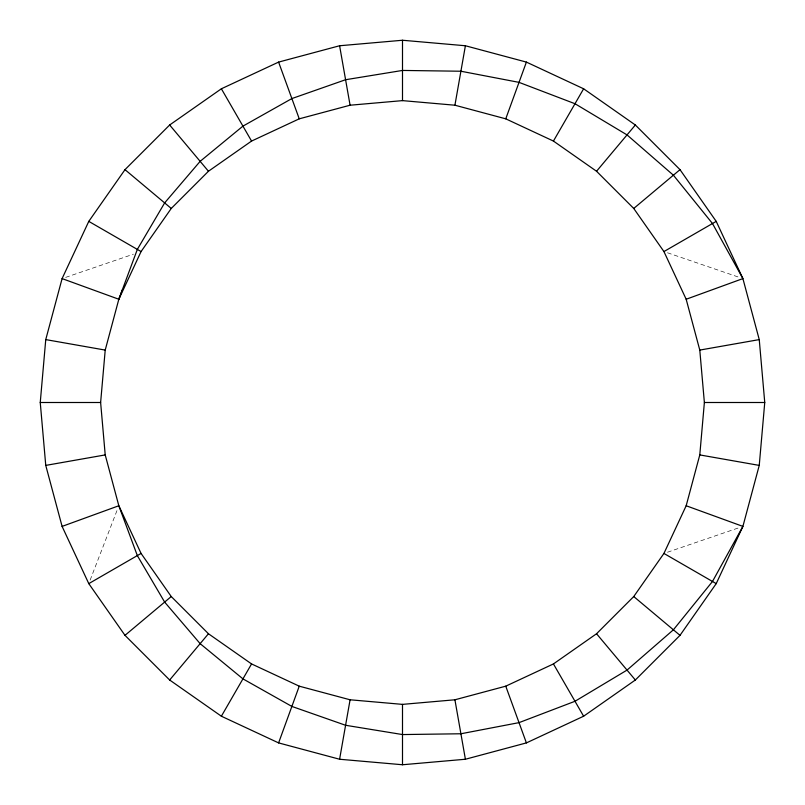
<?xml version="1.0" encoding="UTF-8"?>
<svg xmlns="http://www.w3.org/2000/svg" width="805" height="805" viewBox="0 0 805 805"><rect width="100%" height="100%" fill="white"/><g stroke="black" fill="none" stroke-linecap="round" stroke-linejoin="round"><path stroke-width="0.6" stroke-dasharray="4.03 3.02" d="M90.13 580.133L117.933 508.076M65.658 277.383L133.429 254.179M667.466 552.23L739.372 527.607M667.466 252.77L739.372 277.393"/><path stroke-width="1.21" d="M40.25 402.5L45.754 339.599L62.096 278.6L88.781 221.375L124.996 169.654L169.654 124.996L221.375 88.781L278.6 62.096L339.599 45.754L402.5 40.25L465.401 45.754L526.4 62.096L583.625 88.781L635.346 124.996L680.004 169.654L716.219 221.375L742.904 278.6L759.246 339.599L764.75 402.5L759.246 465.401L742.904 526.4L716.219 583.625L680.004 635.346L635.346 680.004L583.625 716.219L526.4 742.904L465.401 759.246L402.5 764.75L339.599 759.246L278.6 742.904L221.375 716.219L169.654 680.004L124.996 635.346L88.781 583.625L62.096 526.4L45.754 465.401L40.25 402.5L100.625 402.5L105.214 454.916L118.828 505.751L137.333 555.591L164.643 602.09L200.143 643.658L242.939 678.867L291.873 706.428L345.587 725.275L402.5 734.563L460.913 733.768L519.024 722.638L575.001 701.276L627.035 670.092L673.393 629.802L712.485 581.472L742.904 526.4L686.172 505.751L663.934 553.438L633.746 596.545L596.545 633.746L553.438 663.934L505.751 686.172L454.916 699.787L402.5 704.375L350.084 699.787L299.249 686.172L251.563 663.934L208.455 633.746L171.254 596.545L141.066 553.438L118.828 505.751L62.096 526.4M100.625 402.5L105.214 350.084L118.828 299.249L137.333 249.409L164.643 202.91L200.143 161.342L242.939 126.133L291.873 98.572L345.587 79.725L402.5 70.438L460.913 71.232L519.024 82.362L575.001 103.724L627.035 134.908L673.393 175.198L712.485 223.528L742.904 278.6L686.172 299.249L699.787 350.084L704.375 402.5L699.787 454.916L686.172 505.751M339.599 759.246L350.084 699.787M62.096 278.6L118.828 299.249L141.066 251.563L171.254 208.455L208.455 171.254L251.563 141.066L299.249 118.828L350.084 105.214L402.5 100.625L454.916 105.214L465.401 45.754M278.6 742.904L299.249 686.172M454.916 105.214L505.751 118.828L526.4 62.096M118.828 299.249L120.126 295.777M120.981 293.453L122.269 289.981M221.375 716.219L251.563 663.934M505.751 118.828L553.438 141.066L583.625 88.781M169.654 680.004L208.455 633.746M553.438 141.066L596.545 171.254L635.346 124.996M124.996 635.346L171.254 596.545M686.172 299.249L663.934 251.563L633.746 208.455L680.004 169.654M88.781 583.625L141.066 553.438M663.934 251.563L716.219 221.375M45.754 465.401L105.214 454.916M699.787 350.084L759.246 339.599M704.375 402.5L764.75 402.5M45.754 339.599L105.214 350.084M699.787 454.916L759.246 465.401M88.781 221.375L141.066 251.563M663.934 553.438L716.219 583.625M124.996 169.654L171.254 208.455M633.746 596.545L680.004 635.346M596.545 171.254L633.746 208.455M169.654 124.996L208.455 171.254M596.545 633.746L635.346 680.004M221.375 88.781L251.563 141.066M553.438 663.934L583.625 716.219M278.6 62.096L299.249 118.828M505.751 686.172L526.4 742.904M339.599 45.754L350.084 105.214M454.916 699.787L465.401 759.246M402.5 40.25L402.5 100.625M402.5 704.375L402.5 764.75"/></g></svg>
